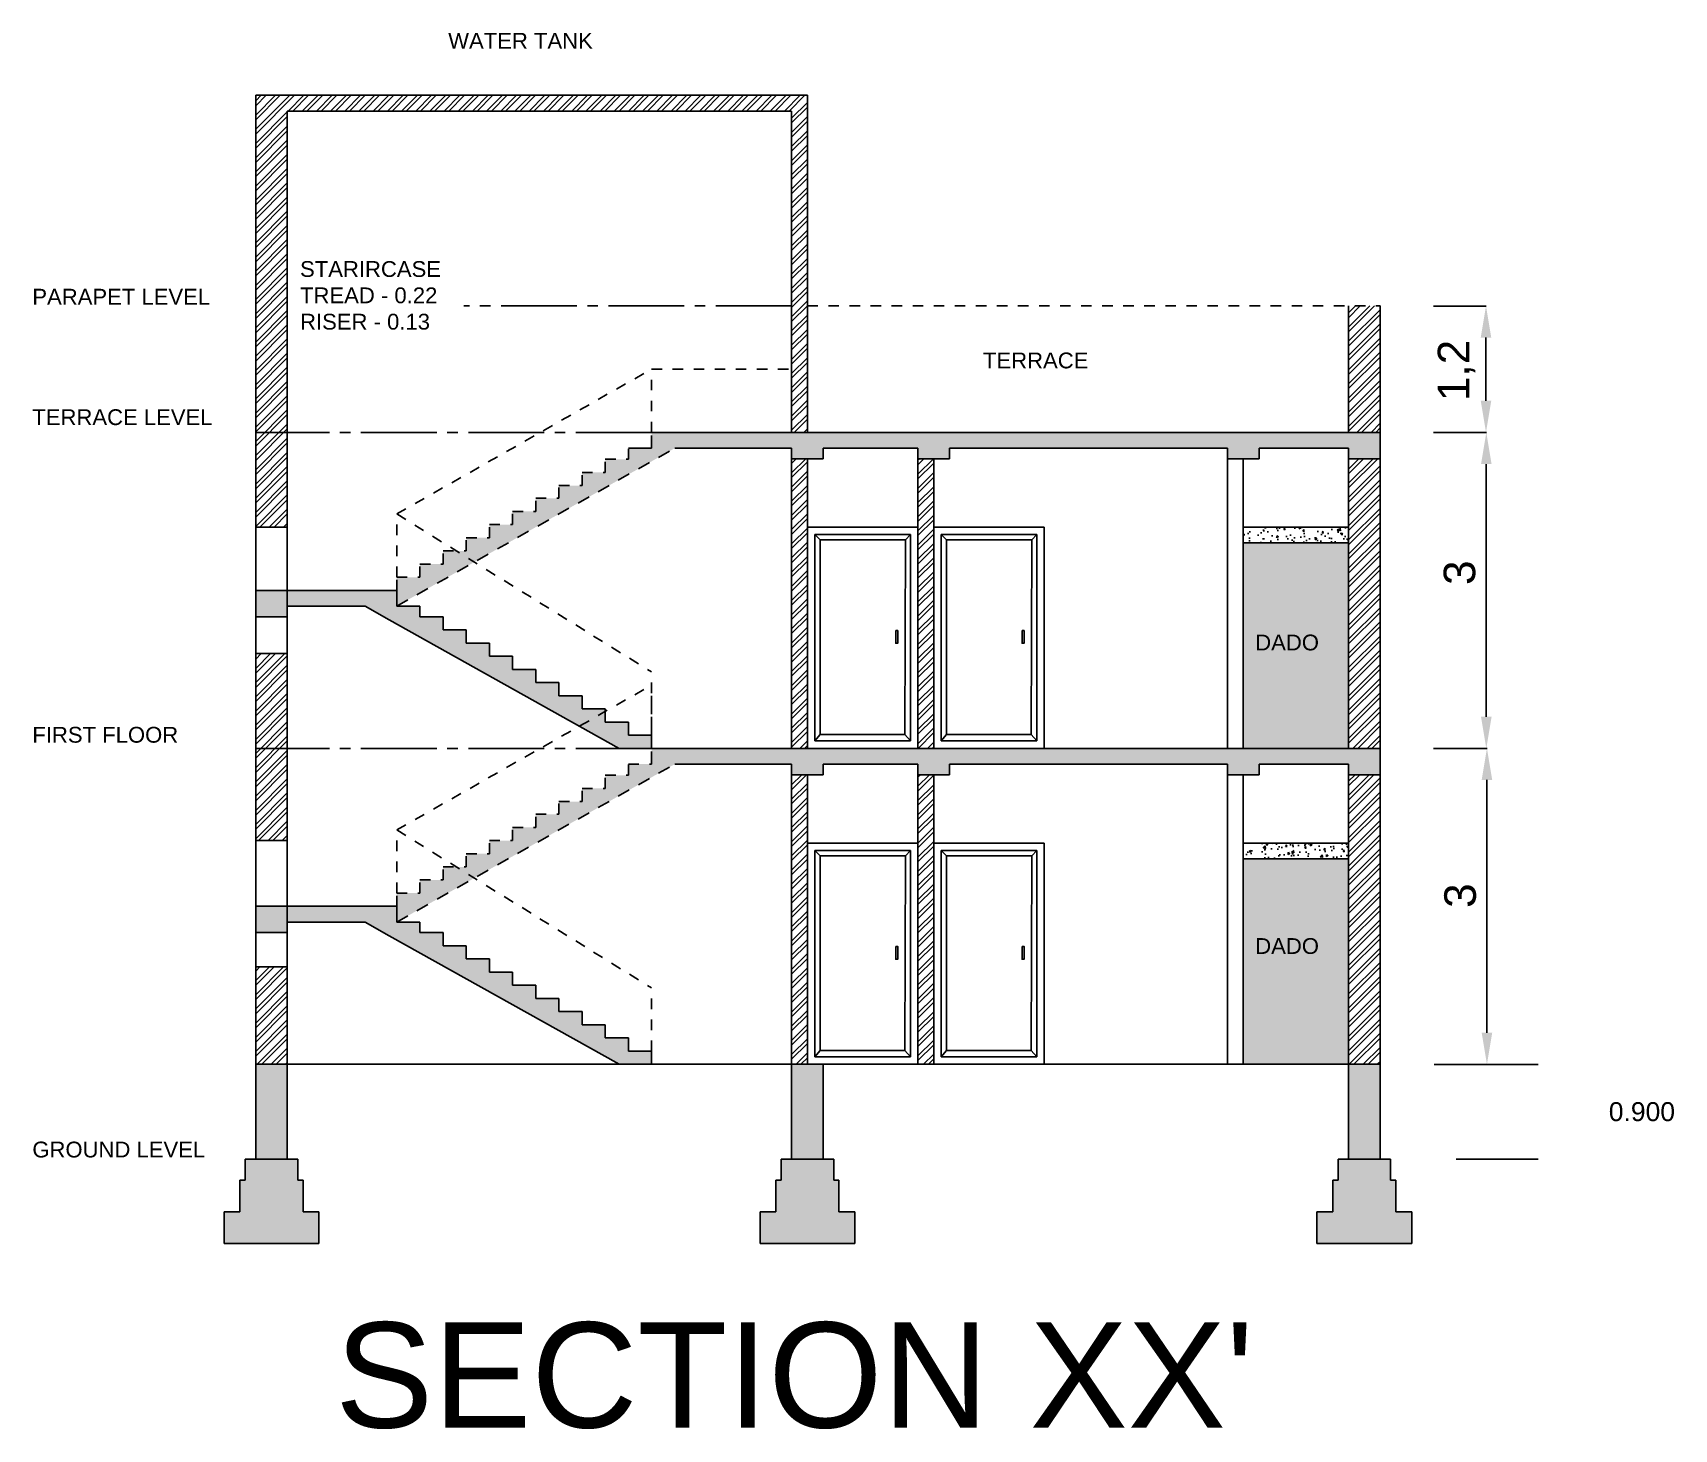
# Model space of a CAD drawing. Header units: metres. Extents: x 2556 to 2770, y 980 to 1029.
# Drawn here: x 2620.19 to 2635.78, y 1014.4 to 1027.66 of the extents above; entities that cross this region are included whole.
import ezdxf

# ---------------------------------------------------------------- set-up
doc = ezdxf.new("R2010")
doc.units = ezdxf.units.M
for name, pattern in [('ACAD_ISO02W100', [15, 12, -3]), ('ACAD_ISO04W100', [30, 24, -3, 0, -3]), ('ACAD_ISO07W100', [3, 0, -3]), ('JIS_08_25', [28, 25, -1.125, 0.75, -1.125])]:
    doc.linetypes.add(name, pattern=pattern)
doc.styles.get("Standard").update_dxf_attribs({"font": 'arial.ttf'})
doc.dimstyles.new('ISO-25', dxfattribs={"dimtxt": 0.3, "dimasz": 0.3, "dimexe": 0.001, "dimexo": 0.001, "dimgap": 0.1, "dimtad": 1, "dimtxsty": 'Standard', "dimcen": 2.5, "dimadec": 0, "dimazin": 0, "dimtfac": 1, "dimtmove": 1, "dimatfit": 3, "dimfxl": 0.5, "dimfxlon": 1, "dimarcsym": 0})
doc.dimstyles.get("Standard").update_dxf_attribs({"dimtxt": 0.18, "dimasz": 0.18, "dimexe": 0.18, "dimexo": 0.0625, "dimgap": 0.09, "dimtad": 0, "dimtih": 1, "dimtoh": 1, "dimdec": 3, "dimzin": 0, "dimdsep": 46, "dimtxsty": 'Standard', "dimcen": 0.09, "dimsd1": 1, "dimsd2": 1, "dimadec": 0, "dimazin": 0, "dimtfac": 1, "dimtdec": 3, "dimtofl": 0, "dimtmove": 1, "dimatfit": 3, "dimfxl": 1, "dimfxlon": 1, "dimtolj": 1, "dimtzin": 0, "dimarcsym": 0})

# ---------------------------------------------------------------- blocks, each defined once
blk = doc.blocks.new('*D28')
at = {"color": 0, "linetype": 'ACAD_ISO04W100', "lineweight": -2, "ltscale": 0.1, "transparency": 16777216}
for p, q in [((2633.503, 1020.864), (2634.004, 1020.864)), ((2634.003, 1018.164), (2634.003, 1020.564)), ((2633.503, 1017.864), (2634.004, 1017.864))]:
    blk.add_line(p, q, dxfattribs=at)
at = {"color": 0, "linetype": 'ACAD_ISO04W100', "ltscale": 0.1, "transparency": 16777216}
for points in [[(2633.953, 1020.564), (2634.053, 1020.564), (2634.003, 1020.864)], [(2633.953, 1018.164), (2634.053, 1018.164), (2634.003, 1017.864)]]:
    blk.add_solid(points, dxfattribs=at)
at = {"layer": 'Defpoints', "color": 0, "linetype": 'ACAD_ISO04W100', "ltscale": 0.1, "transparency": 16777216}
for p in [(2632.989, 1020.864), (2634.003, 1020.864), (2632.989, 1017.864)]:
    blk.add_point(p, dxfattribs=at)
at = {"color": 0, "linetype": 'ACAD_ISO04W100', "ltscale": 0.1, "transparency": 16777216, "insert": (2633.75, 1019.466), "char_height": 0.3, "attachment_point": 5, "rotation": 90}
blk.add_mtext('3', dxfattribs=at)
blk = doc.blocks.new('*D29')
at = {"color": 0, "linetype": 'ACAD_ISO04W100', "lineweight": -2, "ltscale": 0.1, "transparency": 16777216}
for p, q in [((2633.497, 1023.864), (2633.998, 1023.864)), ((2633.997, 1021.164), (2633.997, 1023.564)), ((2633.497, 1020.864), (2633.998, 1020.864))]:
    blk.add_line(p, q, dxfattribs=at)
at = {"color": 0, "linetype": 'ACAD_ISO04W100', "ltscale": 0.1, "transparency": 16777216}
for points in [[(2633.947, 1023.564), (2634.047, 1023.564), (2633.997, 1023.864)], [(2633.947, 1021.164), (2634.047, 1021.164), (2633.997, 1020.864)]]:
    blk.add_solid(points, dxfattribs=at)
at = {"layer": 'Defpoints', "color": 0, "linetype": 'ACAD_ISO04W100', "ltscale": 0.1, "transparency": 16777216}
for p in [(2632.989, 1023.864), (2633.997, 1023.864), (2632.989, 1020.864)]:
    blk.add_point(p, dxfattribs=at)
at = {"color": 0, "linetype": 'ACAD_ISO04W100', "ltscale": 0.1, "transparency": 16777216, "insert": (2633.744, 1022.532), "char_height": 0.3, "attachment_point": 5, "rotation": 90}
blk.add_mtext('3', dxfattribs=at)
blk = doc.blocks.new('*D30')
at = {"color": 0, "linetype": 'ACAD_ISO04W100', "lineweight": -2, "ltscale": 0.1, "transparency": 16777216}
for p, q in [((2633.494, 1025.064), (2633.995, 1025.064)), ((2633.994, 1024.164), (2633.994, 1024.764)), ((2633.494, 1023.864), (2633.995, 1023.864))]:
    blk.add_line(p, q, dxfattribs=at)
at = {"color": 0, "linetype": 'ACAD_ISO04W100', "ltscale": 0.1, "transparency": 16777216}
for points in [[(2633.944, 1024.764), (2634.044, 1024.764), (2633.994, 1025.064)], [(2633.944, 1024.164), (2634.044, 1024.164), (2633.994, 1023.864)]]:
    blk.add_solid(points, dxfattribs=at)
at = {"layer": 'Defpoints', "color": 0, "linetype": 'ACAD_ISO04W100', "ltscale": 0.1, "transparency": 16777216}
for p in [(2632.989, 1025.064), (2633.994, 1025.064), (2632.989, 1023.864)]:
    blk.add_point(p, dxfattribs=at)
at = {"color": 0, "linetype": 'ACAD_ISO04W100', "ltscale": 0.1, "transparency": 16777216, "insert": (2633.714, 1024.452), "char_height": 0.3, "attachment_point": 5, "rotation": 90}
blk.add_mtext('1,2', dxfattribs=at)
blk = doc.blocks.new('*D40')
at = {"color": 0, "lineweight": -2, "ltscale": 0.1, "transparency": 16777216}
for p, q in [((2633.688, 1017.864), (2634.489, 1017.864)), ((2633.711, 1016.964), (2634.489, 1016.964))]:
    blk.add_line(p, q, dxfattribs=at)
at = {"layer": 'Defpoints', "color": 0, "ltscale": 0.1, "transparency": 16777216}
for p in [(2633.626, 1017.864), (2633.649, 1016.964), (2634.309, 1016.964)]:
    blk.add_point(p, dxfattribs=at)
at = {"color": 0, "ltscale": 0.1, "transparency": 16777216, "insert": (2635.475, 1017.414), "char_height": 0.18, "attachment_point": 5}
blk.add_mtext('\\A1;0.900', dxfattribs=at)

msp = doc.modelspace()

# ---------------------------------------------------------------- hatches: boundary and pattern name
at = {"ltscale": 0.1}
h = msp.add_hatch(dxfattribs=at)
h.set_pattern_fill('ANSI32', scale=0.01)
h.paths.add_polyline_path([(2632.6886, 1017.8645), (2632.9886, 1017.8645), (2632.9886, 1020.6145), (2632.6886, 1020.6145), (2632.6886, 1019.3645)])
h.paths.add_polyline_path([(2622.3086, 1017.8645), (2622.6086, 1017.8645), (2622.6086, 1018.7895), (2622.3086, 1018.7895)])
h.paths.add_polyline_path([(2622.6086, 1020.8645), (2622.6086, 1021.7645), (2622.3086, 1021.7645), (2622.3086, 1019.9895), (2622.6086, 1019.9895)])
h.paths.add_polyline_path([(2632.6886, 1020.8645), (2632.9886, 1020.8645), (2632.9886, 1023.6145), (2632.6886, 1023.6145)])
h.paths.add_polyline_path([(2622.6086, 1026.9145), (2627.3986, 1026.9145), (2627.3986, 1023.8645), (2627.5486, 1023.8645), (2627.5486, 1027.0645), (2622.3086, 1027.0645), (2622.3086, 1022.9645), (2622.6086, 1022.9645)])
h.paths.add_polyline_path([(2632.9886, 1025.0645), (2632.6886, 1025.0645), (2632.6886, 1023.8645), (2632.9886, 1023.8645)])
h = msp.add_hatch(dxfattribs=at)
h.set_pattern_fill('AR-CONC', scale=0.001)
h.paths.add_polyline_path([(2623.6486, 1019.3645), (2622.6086, 1019.3645), (2622.6086, 1019.2145), (2623.3486, 1019.2145), (2623.5755, 1019.0835), (2625.7607, 1017.8645), (2626.0686, 1017.8645), (2626.0686, 1017.9895), (2625.8486, 1017.9895), (2625.8486, 1018.1145), (2625.6286, 1018.1145), (2625.6286, 1018.2395), (2625.4086, 1018.2395), (2625.4086, 1018.3645), (2625.1886, 1018.3645), (2625.1886, 1018.4895), (2624.9686, 1018.4895), (2624.9686, 1018.6145), (2624.7486, 1018.6145), (2624.7486, 1018.7395), (2624.5286, 1018.7395), (2624.5286, 1018.8645), (2624.3086, 1018.8645), (2624.3086, 1018.9895), (2624.0886, 1018.9895), (2624.0886, 1019.1145), (2623.8686, 1019.1145), (2623.8686, 1019.2145), (2623.6486, 1019.2145)])
h.paths.add_polyline_path([(2622.6086, 1019.3645), (2622.3086, 1019.3645), (2622.3086, 1019.1145), (2622.6086, 1019.1145), (2622.6086, 1019.2145)])
h.paths.add_polyline_path([(2632.9886, 1020.8645), (2627.3986, 1020.8645), (2626.0686, 1020.8645), (2626.0686, 1020.7145), (2625.8486, 1020.7145), (2625.8486, 1020.6095), (2625.6286, 1020.6095), (2625.6286, 1020.4845), (2625.4086, 1020.4845), (2625.4086, 1020.3595), (2625.1886, 1020.3595), (2625.1886, 1020.2395), (2624.9686, 1020.2395), (2624.9686, 1020.1145), (2624.7486, 1020.1145), (2624.7486, 1019.9895), (2624.5286, 1019.9895), (2624.5286, 1019.8645), (2624.3086, 1019.8645), (2624.3086, 1019.7395), (2624.2132, 1019.7395), (2624.3851, 1019.6329), (2626.2886, 1020.7145), (2627.3986, 1020.7145), (2627.3986, 1020.6145), (2627.6986, 1020.6145), (2627.6986, 1020.7145), (2628.5986, 1020.7145), (2628.5986, 1020.6145), (2628.8986, 1020.6145), (2628.8986, 1020.7145), (2631.5386, 1020.7145), (2631.5386, 1020.6145), (2631.8386, 1020.6145), (2631.8386, 1020.7145), (2632.6886, 1020.7145), (2632.6886, 1020.6145), (2632.9886, 1020.6145)])
h.paths.add_polyline_path([(2624.3851, 1019.6329), (2624.2132, 1019.7395), (2624.0886, 1019.7395), (2624.0886, 1019.6145), (2623.8686, 1019.6145), (2623.8686, 1019.4895), (2623.6486, 1019.4895), (2623.6486, 1019.3645), (2623.6486, 1019.2145)])
h.paths.add_polyline_path([(2622.6086, 1022.3645), (2622.3086, 1022.3645), (2622.3086, 1022.1145), (2622.6086, 1022.1145)])
h.paths.add_polyline_path([(2623.6486, 1022.3645), (2622.6086, 1022.3645), (2622.6086, 1022.2145), (2623.3486, 1022.2145), (2623.5755, 1022.0835), (2625.3832, 1021.075), (2625.6286, 1021.2145), (2625.6286, 1021.2395), (2625.4086, 1021.2395), (2625.4086, 1021.3645), (2625.1886, 1021.3645), (2625.1886, 1021.4895), (2624.9686, 1021.4895), (2624.9686, 1021.6145), (2624.7486, 1021.6145), (2624.7486, 1021.7395), (2624.5286, 1021.7395), (2624.5286, 1021.8645), (2624.3086, 1021.8645), (2624.3086, 1021.9895), (2624.0886, 1021.9895), (2624.0886, 1022.1145), (2623.8686, 1022.1145), (2623.8686, 1022.2145), (2623.6486, 1022.2145)])
h.paths.add_polyline_path([(2626.0686, 1020.9895), (2625.8486, 1020.9895), (2625.8486, 1021.1145), (2625.6286, 1021.1145), (2625.6286, 1021.2145), (2625.3832, 1021.075), (2625.7607, 1020.8645), (2626.0686, 1020.8645)])
h.paths.add_polyline_path([(2626.2886, 1023.7145), (2627.3986, 1023.7145), (2627.3986, 1023.6145), (2627.6986, 1023.6145), (2627.6986, 1023.7145), (2628.5986, 1023.7145), (2628.5986, 1023.6145), (2628.8986, 1023.6145), (2628.8986, 1023.7145), (2629.7986, 1023.7145), (2629.7986, 1023.8645), (2627.3986, 1023.8645), (2626.0686, 1023.8645), (2626.0686, 1023.7145), (2625.8486, 1023.7145), (2625.8486, 1023.6095), (2625.6286, 1023.6095), (2625.6286, 1023.4845), (2625.4086, 1023.4845), (2625.4086, 1023.3595), (2625.1886, 1023.3595), (2625.1886, 1023.2395), (2624.9686, 1023.2395), (2624.9686, 1023.1145), (2624.7486, 1023.1145), (2624.7486, 1022.9895), (2624.5286, 1022.9895), (2624.5286, 1022.8645), (2624.3086, 1022.8645), (2624.3086, 1022.7395), (2624.2132, 1022.7395), (2624.3851, 1022.6329)])
h.paths.add_polyline_path([(2624.3851, 1022.6329), (2624.2132, 1022.7395), (2624.0886, 1022.7395), (2624.0886, 1022.6145), (2623.8686, 1022.6145), (2623.8686, 1022.4895), (2623.6486, 1022.4895), (2623.6486, 1022.3645), (2623.6486, 1022.2145)])
h.paths.add_polyline_path([(2632.9886, 1023.8645), (2629.7986, 1023.8645), (2629.7986, 1023.7145), (2631.5386, 1023.7145), (2631.5386, 1023.6145), (2631.8386, 1023.6145), (2631.8386, 1023.7145), (2632.6886, 1023.7145), (2632.6886, 1023.6145), (2632.9886, 1023.6145)])
h = msp.add_hatch(dxfattribs=at)
h.set_pattern_fill('ANSI32', scale=0.01)
h.paths.add_polyline_path([(2627.5486, 1023.6145), (2627.3986, 1023.6145), (2627.3986, 1020.8645), (2627.5486, 1020.8645)])
h.paths.add_polyline_path([(2628.7486, 1023.6145), (2628.5986, 1023.6145), (2628.5986, 1020.8645), (2628.7486, 1020.8645)])
h.paths.add_polyline_path([(2628.7486, 1020.6145), (2628.5986, 1020.6145), (2628.5986, 1017.8645), (2628.7486, 1017.8645)])
h.paths.add_polyline_path([(2627.5486, 1020.6145), (2627.3986, 1020.6145), (2627.3986, 1019.3645), (2627.3986, 1017.8645), (2627.5486, 1017.8645)])
h = msp.add_hatch(dxfattribs=at)
h.set_pattern_fill('AR-CONC', scale=0.001)
h.paths.add_polyline_path([(2632.6886, 1019.9645), (2631.6886, 1019.9645), (2631.6886, 1019.8145), (2632.6886, 1019.8145)])
h.paths.add_polyline_path([(2632.6886, 1022.9645), (2631.6886, 1022.9645), (2631.6886, 1022.8145), (2632.6886, 1022.8145)])
h = msp.add_hatch(dxfattribs=at)
h.set_pattern_fill('ANGLE', scale=0.01)
h.set_pattern_definition([(0, (0, 0), (0, 0.06985), [0.0508, -0.01905]), (90, (0, 0), (-0.06985, 4e-18), [0.0508, -0.01905])])
h.paths.add_polyline_path([(2632.6886, 1022.8145), (2631.6886, 1022.8145), (2631.6886, 1020.8645), (2632.6886, 1020.8645)])
h.paths.add_polyline_path([(2632.6886, 1019.3645), (2632.6886, 1019.8145), (2631.6886, 1019.8145), (2631.6886, 1019.3645), (2631.6886, 1017.8645), (2632.6886, 1017.8645)])
h.paths.add_polyline_path([(2631.7488, 1021.7098), (2632.4292, 1021.7098), (2632.4292, 1022.0189), (2631.7488, 1022.0189)], flags=24)
h.paths.add_polyline_path([(2631.7488, 1018.8281), (2632.4292, 1018.8281), (2632.4292, 1019.1373), (2631.7488, 1019.1373)], flags=24)
h = msp.add_hatch(dxfattribs=at)
h.set_pattern_fill('AR-CONC', color=3, scale=0.001)
h.paths.add_polyline_path([(2622.9086, 1016.4645), (2622.7586, 1016.4645), (2622.7586, 1016.7645), (2622.7086, 1016.7645), (2622.7086, 1016.9645), (2622.2086, 1016.9645), (2622.2086, 1016.7645), (2622.1586, 1016.7645), (2622.1586, 1016.4645), (2622.0086, 1016.4645), (2622.0086, 1016.1645), (2622.9086, 1016.1645)])
h.paths.add_polyline_path([(2622.6086, 1017.8645), (2622.3086, 1017.8645), (2622.3086, 1016.9645), (2622.6086, 1016.9645)])
h.paths.add_polyline_path([(2627.6986, 1017.8645), (2627.5486, 1017.8645), (2627.3986, 1017.8645), (2627.3986, 1016.9645), (2627.6986, 1016.9645)])
h.paths.add_polyline_path([(2627.9986, 1016.4645), (2627.8486, 1016.4645), (2627.8486, 1016.7645), (2627.7986, 1016.7645), (2627.7986, 1016.9645), (2627.2986, 1016.9645), (2627.2986, 1016.7645), (2627.2486, 1016.7645), (2627.2486, 1016.4645), (2627.0986, 1016.4645), (2627.0986, 1016.1645), (2627.9986, 1016.1645)])
h.paths.add_polyline_path([(2633.1386, 1016.7645), (2633.0886, 1016.7645), (2633.0886, 1016.9645), (2632.5886, 1016.9645), (2632.5886, 1016.7645), (2632.5386, 1016.7645), (2632.5386, 1016.4645), (2632.3886, 1016.4645), (2632.3886, 1016.1645), (2633.2886, 1016.1645), (2633.2886, 1016.4645), (2633.1386, 1016.4645)])
h.paths.add_polyline_path([(2632.9886, 1017.8645), (2632.6886, 1017.8645), (2632.6886, 1016.9645), (2632.9886, 1016.9645)])

# ---------------------------------------------------------------- linework, layer by layer
at = {"color": 1, "ltscale": 0.1}
for p, q in [((2622.3086, 1017.8645), (2622.3086, 1027.0645)), ((2622.3086, 1027.0645), (2627.5486, 1027.0645)), ((2627.5486, 1023.8645), (2627.5486, 1027.0645)), ((2622.6086, 1020.8645), (2622.6086, 1026.9145)), ((2622.6086, 1026.9145), (2627.3986, 1026.9145)), ((2627.3986, 1023.8645), (2627.3986, 1026.9145)), ((2632.6886, 1023.8645), (2632.6886, 1025.0645)), ((2632.9886, 1017.8645), (2632.9886, 1025.0645)), ((2627.3986, 1023.8645), (2632.9886, 1023.8645)), ((2625.8486, 1023.7145), (2626.0686, 1023.7145)), ((2626.2886, 1023.7145), (2627.3986, 1023.7145)), ((2627.3986, 1020.8645), (2627.3986, 1023.7145)), ((2627.6986, 1023.7145), (2628.5986, 1023.7145)), ((2628.8986, 1023.7145), (2631.5386, 1023.7145)), ((2631.8386, 1023.7145), (2632.6886, 1023.7145)), ((2632.6886, 1020.8645), (2632.6886, 1023.7145)), ((2627.3986, 1023.6145), (2627.6986, 1023.6145)), ((2627.5486, 1020.8645), (2627.5486, 1023.6145)), ((2628.5986, 1020.8645), (2628.5986, 1023.6145)), ((2628.5986, 1023.6145), (2628.8986, 1023.6145)), ((2628.7486, 1020.8645), (2628.7486, 1023.6145)), ((2631.5386, 1020.8645), (2631.5386, 1023.6145)), ((2631.5386, 1023.6145), (2631.8386, 1023.6145)), ((2631.6886, 1020.8645), (2631.6886, 1023.6145)), ((2632.6886, 1023.6145), (2632.9886, 1023.6145)), ((2632.6886, 1022.9645), (2631.6886, 1022.9645)), ((2632.6886, 1022.8145), (2631.6886, 1022.8145)), ((2622.6086, 1017.8645), (2622.6086, 1020.8645)), ((2627.3986, 1020.8645), (2632.9886, 1020.8645)), ((2627.3986, 1019.3645), (2627.3986, 1020.7145)), ((2627.6986, 1020.7145), (2628.5986, 1020.7145)), ((2628.5986, 1017.8645), (2628.5986, 1020.7145)), ((2628.8986, 1020.7145), (2631.5386, 1020.7145)), ((2628.8986, 1020.6145), (2628.8986, 1020.7145)), ((2631.5386, 1019.3645), (2631.5386, 1020.7145)), ((2631.8386, 1020.7145), (2632.6886, 1020.7145)), ((2631.8386, 1020.6145), (2631.8386, 1020.7145)), ((2632.6886, 1019.3645), (2632.6886, 1020.7145)), ((2627.5486, 1017.8645), (2627.5486, 1020.6145)), ((2628.5986, 1020.6145), (2628.8986, 1020.6145)), ((2628.5986, 1020.6145), (2628.8986, 1020.6145)), ((2628.7486, 1017.8645), (2628.7486, 1020.6145)), ((2631.5386, 1020.6145), (2631.8386, 1020.6145)), ((2631.5386, 1020.6145), (2631.8386, 1020.6145)), ((2631.6886, 1019.3645), (2631.6886, 1020.6145)), ((2632.6886, 1020.6145), (2632.9886, 1020.6145)), ((2632.6886, 1019.9645), (2631.6886, 1019.9645)), ((2632.6886, 1019.8145), (2631.6886, 1019.8145)), ((2627.3986, 1017.8645), (2627.3986, 1019.3645)), ((2631.5386, 1017.8645), (2631.5386, 1019.3645)), ((2631.6886, 1017.8645), (2631.6886, 1019.3645)), ((2632.6886, 1017.8645), (2632.6886, 1019.3645)), ((2622.3086, 1017.8645), (2632.9886, 1017.8645))]:
    msp.add_line(p, q, dxfattribs=at)
at = {"color": 3, "linetype": 'ACAD_ISO04W100', "ltscale": 0.03}
for p, q in [((2627.3986, 1025.0645), (2624.2863, 1025.0645)), ((2626.0686, 1023.8645), (2622.3086, 1023.8645)), ((2626.0686, 1020.8645), (2622.3086, 1020.8645))]:
    msp.add_line(p, q, dxfattribs=at)
at = {"color": 4, "linetype": 'ACAD_ISO07W100', "ltscale": 0.01}
for p, q in [((2627.5486, 1025.0645), (2632.9886, 1025.0645)), ((2623.6486, 1023.0895), (2626.0686, 1024.4645)), ((2626.0686, 1023.8645), (2626.0686, 1024.4645)), ((2626.0686, 1024.4645), (2627.3986, 1024.4645)), ((2623.6486, 1022.4895), (2623.6486, 1023.0895)), ((2623.6486, 1023.0895), (2626.0686, 1021.5895)), ((2623.6486, 1020.0895), (2626.0686, 1021.4645)), ((2626.0686, 1020.9895), (2626.0686, 1021.5895)), ((2626.0686, 1020.8645), (2626.0686, 1021.4645)), ((2623.6486, 1019.4895), (2623.6486, 1020.0895)), ((2623.6486, 1020.0895), (2626.0686, 1018.5895)), ((2626.0686, 1017.9895), (2626.0686, 1018.5895))]:
    msp.add_line(p, q, dxfattribs=at)
at = {"color": 4, "linetype": 'ACAD_ISO02W100', "ltscale": 0.01}
for p, q in [((2626.0686, 1023.7145), (2626.0686, 1023.8645)), ((2623.6486, 1022.2145), (2626.2886, 1023.7145)), ((2626.0686, 1020.7145), (2626.0686, 1020.8645)), ((2623.6486, 1019.2145), (2626.2886, 1020.7145))]:
    msp.add_line(p, q, dxfattribs=at)
at = {"color": 4, "linetype": 'ByBlock', "ltscale": 0.1}
for p, q in [((2627.3986, 1023.8645), (2626.0686, 1023.8645)), ((2627.3986, 1020.8645), (2626.0686, 1020.8645)), ((2626.2886, 1020.7145), (2626.2886, 1020.7145))]:
    msp.add_line(p, q, dxfattribs=at)
at = {"color": 1, "linetype": 'ByBlock', "ltscale": 0.1}
for p, q in [((2632.9886, 1023.8645), (2632.9886, 1023.6145)), ((2627.3986, 1023.6145), (2627.3986, 1023.7145)), ((2627.6986, 1023.6145), (2627.6986, 1023.7145)), ((2628.5986, 1023.7145), (2628.5986, 1023.6145)), ((2628.8986, 1023.6145), (2628.8986, 1023.7145)), ((2631.5386, 1023.7145), (2631.5386, 1023.6145)), ((2631.8386, 1023.6145), (2631.8386, 1023.7145)), ((2632.6886, 1023.6145), (2632.6886, 1023.7145)), ((2632.9886, 1020.6145), (2632.9886, 1020.8645)), ((2628.5986, 1020.6145), (2628.5986, 1020.7145)), ((2631.5386, 1020.7145), (2631.5386, 1020.6145)), ((2632.6886, 1020.6145), (2632.6886, 1020.7145))]:
    msp.add_line(p, q, dxfattribs=at)
at = {"color": 4, "linetype": 'ACAD_ISO02W100', "ltscale": 0.005}
for p, q in [((2625.8486, 1023.6095), (2625.8486, 1023.7145)), ((2625.8486, 1023.7145), (2626.0686, 1023.7145)), ((2625.4086, 1023.3595), (2625.4086, 1023.4845)), ((2625.4086, 1023.4845), (2625.6286, 1023.4845)), ((2625.6286, 1023.4845), (2625.6286, 1023.6095)), ((2625.6286, 1023.6095), (2625.8486, 1023.6095)), ((2625.1886, 1023.2395), (2625.1886, 1023.3595)), ((2625.1886, 1023.3595), (2625.4086, 1023.3595)), ((2624.9686, 1023.1145), (2624.9686, 1023.2395)), ((2624.9686, 1023.2395), (2625.1886, 1023.2395)), ((2624.7486, 1022.9895), (2624.7486, 1023.1145)), ((2624.7486, 1023.1145), (2624.9686, 1023.1145)), ((2624.3086, 1022.7395), (2624.3086, 1022.8645)), ((2624.3086, 1022.8645), (2624.5286, 1022.8645)), ((2624.5286, 1022.8645), (2624.5286, 1022.9895)), ((2624.5286, 1022.9895), (2624.7486, 1022.9895)), ((2624.0886, 1022.6145), (2624.0886, 1022.7395)), ((2624.0886, 1022.7395), (2624.3086, 1022.7395)), ((2623.8686, 1022.4895), (2623.8686, 1022.6145)), ((2623.8686, 1022.6145), (2624.0886, 1022.6145)), ((2623.6486, 1022.3645), (2623.6486, 1022.4895)), ((2623.6486, 1022.4895), (2623.8686, 1022.4895)), ((2625.8486, 1020.6095), (2625.8486, 1020.7145)), ((2625.8486, 1020.7145), (2626.0686, 1020.7145)), ((2625.6286, 1020.4845), (2625.6286, 1020.6095)), ((2625.6286, 1020.6095), (2625.8486, 1020.6095)), ((2625.1886, 1020.2395), (2625.1886, 1020.3595)), ((2625.1886, 1020.3595), (2625.4086, 1020.3595)), ((2625.4086, 1020.3595), (2625.4086, 1020.4845)), ((2625.4086, 1020.4845), (2625.6286, 1020.4845)), ((2624.9686, 1020.1145), (2624.9686, 1020.2395)), ((2624.9686, 1020.2395), (2625.1886, 1020.2395)), ((2624.7486, 1019.9895), (2624.7486, 1020.1145)), ((2624.7486, 1020.1145), (2624.9686, 1020.1145)), ((2624.5286, 1019.8645), (2624.5286, 1019.9895)), ((2624.5286, 1019.9895), (2624.7486, 1019.9895)), ((2624.0886, 1019.6145), (2624.0886, 1019.7395)), ((2624.0886, 1019.7395), (2624.3086, 1019.7395)), ((2624.3086, 1019.7395), (2624.3086, 1019.8645)), ((2624.3086, 1019.8645), (2624.5286, 1019.8645)), ((2623.8686, 1019.4895), (2623.8686, 1019.6145)), ((2623.8686, 1019.6145), (2624.0886, 1019.6145)), ((2623.6486, 1019.3645), (2623.6486, 1019.4895)), ((2623.6486, 1019.4895), (2623.8686, 1019.4895))]:
    msp.add_line(p, q, dxfattribs=at)
at = {"color": 4, "ltscale": 0.1}
for p, q in [((2626.2886, 1023.7145), (2627.3986, 1023.7145)), ((2622.3086, 1022.1145), (2622.3086, 1022.3645)), ((2622.3086, 1022.3645), (2623.6486, 1022.3645)), ((2623.6486, 1022.2145), (2623.6486, 1022.3645)), ((2622.6086, 1022.1145), (2622.3086, 1022.1145)), ((2622.6086, 1022.2145), (2623.3486, 1022.2145)), ((2623.5755, 1022.0835), (2623.3486, 1022.2145)), ((2625.7607, 1020.8645), (2623.5755, 1022.0835)), ((2623.8686, 1022.2145), (2623.6486, 1022.2145)), ((2623.8686, 1022.1145), (2623.8686, 1022.2145)), ((2624.0886, 1022.1145), (2623.8686, 1022.1145)), ((2624.0886, 1021.9895), (2624.0886, 1022.1145)), ((2624.3086, 1021.9895), (2624.0886, 1021.9895)), ((2624.3086, 1021.8645), (2624.3086, 1021.9895)), ((2624.5286, 1021.8645), (2624.3086, 1021.8645)), ((2624.5286, 1021.7395), (2624.5286, 1021.8645)), ((2624.7486, 1021.7395), (2624.5286, 1021.7395)), ((2624.7486, 1021.6145), (2624.7486, 1021.7395)), ((2624.9686, 1021.6145), (2624.7486, 1021.6145)), ((2624.9686, 1021.4895), (2624.9686, 1021.6145)), ((2625.1886, 1021.4895), (2624.9686, 1021.4895)), ((2625.1886, 1021.3645), (2625.1886, 1021.4895)), ((2625.4086, 1021.3645), (2625.1886, 1021.3645)), ((2625.4086, 1021.2395), (2625.4086, 1021.3645)), ((2625.6286, 1021.2395), (2625.4086, 1021.2395)), ((2625.6286, 1021.1145), (2625.6286, 1021.2395)), ((2625.8486, 1021.1145), (2625.6286, 1021.1145)), ((2625.8486, 1020.9895), (2625.8486, 1021.1145)), ((2626.0686, 1020.9895), (2625.8486, 1020.9895)), ((2626.0686, 1020.8645), (2626.0686, 1020.9895)), ((2626.0686, 1020.8645), (2625.7607, 1020.8645)), ((2626.2886, 1020.7145), (2627.3986, 1020.7145)), ((2622.3086, 1019.1145), (2622.3086, 1019.3645)), ((2622.3086, 1019.3645), (2623.6486, 1019.3645)), ((2622.6086, 1019.2145), (2622.6086, 1019.3645)), ((2623.6486, 1019.2145), (2623.6486, 1019.3645)), ((2622.6086, 1019.1145), (2622.3086, 1019.1145)), ((2622.6086, 1019.2145), (2623.3486, 1019.2145)), ((2622.6086, 1019.2145), (2622.6086, 1019.1145)), ((2623.5755, 1019.0835), (2623.3486, 1019.2145)), ((2623.8686, 1019.2145), (2623.6486, 1019.2145)), ((2623.8686, 1019.1145), (2623.8686, 1019.2145)), ((2624.0886, 1019.1145), (2623.8686, 1019.1145)), ((2624.0886, 1018.9895), (2624.0886, 1019.1145)), ((2625.7607, 1017.8645), (2623.5755, 1019.0835)), ((2624.3086, 1018.9895), (2624.0886, 1018.9895)), ((2624.3086, 1018.8645), (2624.3086, 1018.9895)), ((2624.5286, 1018.8645), (2624.3086, 1018.8645)), ((2624.5286, 1018.7395), (2624.5286, 1018.8645)), ((2624.7486, 1018.7395), (2624.5286, 1018.7395)), ((2624.7486, 1018.6145), (2624.7486, 1018.7395)), ((2624.9686, 1018.6145), (2624.7486, 1018.6145)), ((2624.9686, 1018.4895), (2624.9686, 1018.6145)), ((2625.1886, 1018.4895), (2624.9686, 1018.4895)), ((2625.1886, 1018.3645), (2625.1886, 1018.4895)), ((2625.4086, 1018.3645), (2625.1886, 1018.3645)), ((2625.4086, 1018.2395), (2625.4086, 1018.3645)), ((2625.6286, 1018.2395), (2625.4086, 1018.2395)), ((2625.6286, 1018.1145), (2625.6286, 1018.2395)), ((2625.8486, 1018.1145), (2625.6286, 1018.1145)), ((2625.8486, 1017.9895), (2625.8486, 1018.1145)), ((2626.0686, 1017.8645), (2625.7607, 1017.8645)), ((2626.0686, 1017.9895), (2625.8486, 1017.9895)), ((2626.0686, 1017.8645), (2626.0686, 1017.9895))]:
    msp.add_line(p, q, dxfattribs=at)
at = {"color": 3, "ltscale": 0.1}
for p, q in [((2622.3086, 1021.7645), (2622.3086, 1022.9645)), ((2622.3086, 1022.9645), (2622.6086, 1022.9645)), ((2622.6086, 1022.9645), (2622.6086, 1021.7645)), ((2622.6086, 1021.7645), (2622.3086, 1021.7645)), ((2622.3086, 1018.7895), (2622.3086, 1019.9895)), ((2622.3086, 1019.9895), (2622.6086, 1019.9895)), ((2622.6086, 1019.9895), (2622.6086, 1018.7895)), ((2622.6086, 1018.7895), (2622.3086, 1018.7895))]:
    msp.add_line(p, q, dxfattribs=at)
at = {"color": 5, "ltscale": 0.1}
for p, q in [((2627.5486, 1020.8645), (2627.5497, 1022.9645)), ((2627.5497, 1022.9645), (2628.5986, 1022.9645)), ((2627.6197, 1020.9345), (2627.6197, 1022.8945)), ((2627.6197, 1022.8945), (2628.5286, 1022.8945)), ((2627.6197, 1022.8945), (2627.6691, 1022.8451)), ((2627.6691, 1022.8451), (2627.6691, 1020.9945)), ((2627.6691, 1022.8451), (2628.4792, 1022.8451)), ((2628.4792, 1022.8451), (2628.4744, 1020.9945)), ((2628.5286, 1022.8945), (2628.4792, 1022.8451)), ((2628.5286, 1022.8945), (2628.5286, 1020.9345)), ((2628.5986, 1022.9645), (2628.5974, 1020.8645)), ((2628.7486, 1020.8645), (2628.7497, 1022.9645)), ((2628.7497, 1022.9645), (2629.7986, 1022.9645)), ((2628.8197, 1020.9345), (2628.8197, 1022.8945)), ((2628.8197, 1022.8945), (2629.7286, 1022.8945)), ((2628.8197, 1022.8945), (2628.8691, 1022.8451)), ((2628.8691, 1022.8451), (2628.8691, 1020.9945)), ((2628.8691, 1022.8451), (2629.6792, 1022.8451)), ((2629.6792, 1022.8451), (2629.6744, 1020.9945)), ((2629.7286, 1022.8945), (2629.6792, 1022.8451)), ((2629.7286, 1022.8945), (2629.7286, 1020.9345)), ((2629.7986, 1022.9645), (2629.7974, 1020.8645)), ((2627.6691, 1020.9945), (2627.6197, 1020.9345)), ((2628.4744, 1020.9945), (2627.6691, 1020.9945)), ((2628.4744, 1020.9945), (2628.5286, 1020.9345)), ((2628.8691, 1020.9945), (2628.8197, 1020.9345)), ((2629.6744, 1020.9945), (2628.8691, 1020.9945)), ((2629.6744, 1020.9945), (2629.7286, 1020.9345)), ((2628.5974, 1020.8645), (2627.5486, 1020.8645)), ((2628.5286, 1020.9345), (2627.6197, 1020.9345)), ((2629.7974, 1020.8645), (2628.7486, 1020.8645)), ((2629.7286, 1020.9345), (2628.8197, 1020.9345)), ((2627.5497, 1019.9645), (2627.5486, 1017.8645)), ((2627.5497, 1019.9645), (2628.5986, 1019.9645)), ((2627.6197, 1017.9345), (2627.6197, 1019.8945)), ((2627.6197, 1019.8945), (2628.5286, 1019.8945)), ((2627.6197, 1019.8945), (2627.6691, 1019.8451)), ((2628.5286, 1019.8945), (2628.4792, 1019.8451)), ((2628.5286, 1019.8945), (2628.5286, 1017.9345)), ((2628.5986, 1017.8645), (2628.5986, 1019.9645)), ((2628.7497, 1019.9645), (2628.7486, 1017.8645)), ((2628.7497, 1019.9645), (2629.7986, 1019.9645)), ((2628.8197, 1017.9345), (2628.8197, 1019.8945)), ((2628.8197, 1019.8945), (2629.7286, 1019.8945)), ((2628.8197, 1019.8945), (2628.8691, 1019.8451)), ((2629.7286, 1019.8945), (2629.6792, 1019.8451)), ((2629.7286, 1019.8945), (2629.7286, 1017.9345)), ((2629.7986, 1019.9645), (2629.7974, 1017.8645)), ((2627.6691, 1019.8451), (2627.6691, 1017.9945)), ((2627.6691, 1019.8451), (2628.4792, 1019.8451)), ((2628.4792, 1019.8451), (2628.4744, 1017.9945)), ((2628.8691, 1019.8451), (2628.8691, 1017.9945)), ((2628.8691, 1019.8451), (2629.6792, 1019.8451)), ((2629.6792, 1019.8451), (2629.6744, 1017.9945)), ((2628.5974, 1017.8645), (2627.5486, 1017.8645)), ((2627.6691, 1017.9945), (2627.6197, 1017.9345)), ((2628.5286, 1017.9345), (2627.6197, 1017.9345)), ((2628.4744, 1017.9945), (2627.6691, 1017.9945)), ((2628.4744, 1017.9945), (2628.5286, 1017.9345)), ((2629.7974, 1017.8645), (2628.7486, 1017.8645)), ((2628.8691, 1017.9945), (2628.8197, 1017.9345)), ((2629.7286, 1017.9345), (2628.8197, 1017.9345)), ((2629.6744, 1017.9945), (2628.8691, 1017.9945)), ((2629.6744, 1017.9945), (2629.7286, 1017.9345))]:
    msp.add_line(p, q, dxfattribs=at)
at = {"color": 6, "ltscale": 0.1}
for p, q in [((2623.6486, 1022.2145), (2623.8686, 1022.2145)), ((2623.6486, 1019.2145), (2623.8686, 1019.2145))]:
    msp.add_line(p, q, dxfattribs=at)
at = {"color": 1, "linetype": 'ACAD_ISO02W100', "ltscale": 0.1}
for p, q in [((2627.3986, 1020.7145), (2627.3986, 1020.6145)), ((2627.6986, 1020.6145), (2627.6986, 1020.7145)), ((2627.3986, 1020.6145), (2627.6986, 1020.6145))]:
    msp.add_line(p, q, dxfattribs=at)
at = {"color": 3, "linetype": 'ByBlock', "ltscale": 0.1}
for p, q in [((2622.3086, 1016.9645), (2622.3086, 1017.8645)), ((2622.6086, 1016.9645), (2622.6086, 1017.8645)), ((2627.3986, 1016.9645), (2627.3986, 1017.8645)), ((2627.6986, 1016.9645), (2627.6986, 1017.8645)), ((2632.6886, 1016.9645), (2632.6886, 1017.8645)), ((2632.9886, 1016.9645), (2632.9886, 1017.8645)), ((2622.7086, 1016.9645), (2622.2086, 1016.9645)), ((2622.2086, 1016.7645), (2622.2086, 1016.9645)), ((2622.7086, 1016.7645), (2622.7086, 1016.9645)), ((2627.7986, 1016.9645), (2627.2986, 1016.9645)), ((2627.2986, 1016.7645), (2627.2986, 1016.9645)), ((2627.7986, 1016.7645), (2627.7986, 1016.9645)), ((2633.0886, 1016.9645), (2632.5886, 1016.9645)), ((2632.5886, 1016.7645), (2632.5886, 1016.9645)), ((2633.0886, 1016.7645), (2633.0886, 1016.9645)), ((2622.2086, 1016.7645), (2622.1586, 1016.7645)), ((2622.1586, 1016.4645), (2622.1586, 1016.7645)), ((2622.7586, 1016.7645), (2622.7086, 1016.7645)), ((2622.7586, 1016.4645), (2622.7586, 1016.7645)), ((2627.2986, 1016.7645), (2627.2486, 1016.7645)), ((2627.2486, 1016.4645), (2627.2486, 1016.7645)), ((2627.8486, 1016.7645), (2627.7986, 1016.7645)), ((2627.8486, 1016.4645), (2627.8486, 1016.7645)), ((2632.5886, 1016.7645), (2632.5386, 1016.7645)), ((2632.5386, 1016.4645), (2632.5386, 1016.7645)), ((2633.1386, 1016.7645), (2633.0886, 1016.7645)), ((2633.1386, 1016.4645), (2633.1386, 1016.7645)), ((2622.1586, 1016.4645), (2622.0086, 1016.4645)), ((2622.0086, 1016.4645), (2622.0086, 1016.1645)), ((2622.9086, 1016.4645), (2622.7586, 1016.4645)), ((2622.9086, 1016.1645), (2622.9086, 1016.4645)), ((2627.2486, 1016.4645), (2627.0986, 1016.4645)), ((2627.0986, 1016.4645), (2627.0986, 1016.1645)), ((2627.9986, 1016.4645), (2627.8486, 1016.4645)), ((2627.9986, 1016.1645), (2627.9986, 1016.4645)), ((2632.5386, 1016.4645), (2632.3886, 1016.4645)), ((2632.3886, 1016.4645), (2632.3886, 1016.1645)), ((2633.2886, 1016.4645), (2633.1386, 1016.4645)), ((2633.2886, 1016.1645), (2633.2886, 1016.4645)), ((2622.0086, 1016.1645), (2622.9086, 1016.1645)), ((2627.0986, 1016.1645), (2627.9986, 1016.1645)), ((2632.3886, 1016.1645), (2633.2886, 1016.1645))]:
    msp.add_line(p, q, dxfattribs=at)
at = {"color": 5, "ltscale": 0.1}
for points in [[(2628.3874, 1021.9832), (2628.4067, 1021.9832), (2628.4067, 1021.8627), (2628.3874, 1021.8627)], [(2629.5874, 1021.9832), (2629.6067, 1021.9832), (2629.6067, 1021.8627), (2629.5874, 1021.8627)], [(2628.3874, 1018.9832), (2628.4067, 1018.9832), (2628.4067, 1018.8627), (2628.3874, 1018.8627)], [(2629.5874, 1018.9832), (2629.6067, 1018.9832), (2629.6067, 1018.8627), (2629.5874, 1018.8627)]]:
    msp.add_lwpolyline(points, close=True, dxfattribs=at)

# ---------------------------------------------------------------- texts
at = {"color": 1, "ltscale": 0.01, "char_height": 0.15, "attachment_point": 1}
for s, heights, insert in [('WATER TANK', [0], (2624.1371, 1027.6576)), ('PARAPET LEVEL', [0], (2620.1871, 1025.2275)), ('TERRACE LEVEL', [0], (2620.1871, 1024.0837)), ('FIRST FLOOR', [0.1552], (2620.1871, 1021.0683)), ('GROUND LEVEL', [0], (2620.1871, 1017.1305))]:
    msp.add_mtext_dynamic_manual_height_columns(s, width=1.861661, gutter_width=12.5, heights=heights, dxfattribs=dict(at, insert=insert))
at = {"color": 3, "linetype": 'Continuous', "ltscale": 0.0001, "char_height": 0.15, "attachment_point": 1}
for s, insert in [('STARIRCASE\\PTREAD - 0.22\\PRISER - 0.13', (2622.7298, 1025.4904)), ('TERRACE', (2629.2166, 1024.6223))]:
    msp.add_mtext_dynamic_manual_height_columns(s, width=1.877045, gutter_width=12.5, heights=[0], dxfattribs=dict(at, insert=insert))
at = {"color": 3, "ltscale": 0.1, "char_height": 0.15, "attachment_point": 1}
for insert in [(2631.8024, 1021.9444), (2631.8024, 1019.0627)]:
    msp.add_mtext_dynamic_manual_height_columns('DADO', width=0.741361, gutter_width=12.5, heights=[0], dxfattribs=dict(at, insert=insert))
at = {"color": 7, "linetype": 'JIS_08_25', "true_color": 0xffffff, "insert": (2623.0628, 1015.4148), "char_height": 1, "attachment_point": 1}
msp.add_mtext_dynamic_manual_height_columns("SECTION XX'", width=11.978093, gutter_width=12.5, heights=[0], dxfattribs=at)

# ---------------------------------------------------------------- dimensions: what is measured, and where the dimension line sits
at = {"color": 3, "linetype": 'ACAD_ISO04W100', "ltscale": 0.1}
for base, p1, p2, picture, middle in [((2633.9945, 1025.0645), (2632.9886, 1023.8645), (2632.9886, 1025.0645), '*D30', (2633.9945, 1024.4516)), ((2633.9971, 1023.8645), (2632.9886, 1020.8645), (2632.9886, 1023.8645), '*D29', (2633.9971, 1022.5321)), ((2634.0032, 1020.8645), (2632.9886, 1017.8645), (2632.9886, 1020.8645), '*D28', (2634.0032, 1019.4656))]:
    dim = msp.add_linear_dim(base=base, p1=p1, p2=p2, angle=90, dimstyle='ISO-25', dxfattribs=at)
    dim.commit()
    dim.dimension.update_dxf_attribs({"geometry": picture, "text_midpoint": middle, "dimtype": 160})
at = {"color": 3, "ltscale": 0.1}
dim = msp.add_linear_dim(base=(2634.3087, 1016.9645), p1=(2633.6257, 1017.8645), p2=(2633.6488, 1016.9645), angle=90, dimstyle='Standard', dxfattribs=at)
dim.commit()
dim.dimension.update_dxf_attribs({"geometry": '*D40', "text_midpoint": (2635.1713, 1017.4145)})

doc.saveas('drawing.dxf')
